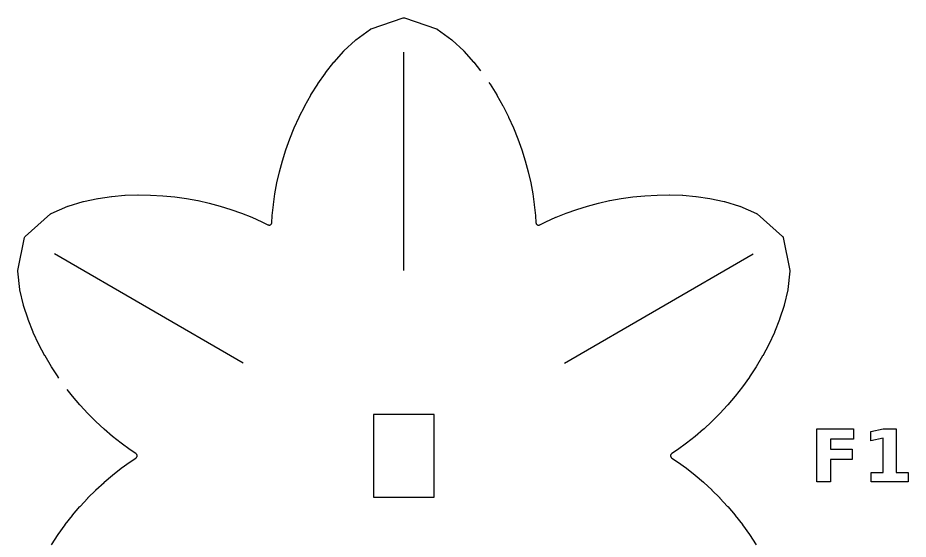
# Model space of a CAD drawing. Header units: millimetres. Extents: x 0 to 300, y 0 to 300.
# Drawn here: x 199.3 to 240.13, y 75.17 to 99.08 of the extents above; entities that cross this region are included whole.
import ezdxf

# ---------------------------------------------------------------- set-up
doc = ezdxf.new("R2010")
doc.units = ezdxf.units.MM
for name, color, linetype in [('CUT', 1, 'CONTINUOUS'), ('ENGRAVE', 5, 'CONTINUOUS'), ('SCORE', 7, 'CONTINUOUS')]:
    doc.layers.add(name, color=color, linetype=linetype)

msp = doc.modelspace()

# ---------------------------------------------------------------- linework, layer by layer
at = {"layer": 'CUT', "color": 1}
for points in [[(201.1822, 82.5628), (201.1504, 82.6072), (201.1471, 82.612), (200.8419, 83.0785), (200.8387, 83.0836), (200.5475, 83.5744), (200.5444, 83.58), (200.269, 84.0978), (200.2659, 84.104), (200.0086, 84.6529), (200.0055, 84.66), (199.7701, 85.2463), (199.767, 85.255), (199.5602, 85.8898), (199.5571, 85.901), (199.3919, 86.6061), (199.3891, 86.6226), (199.2984, 87.4572), (199.2975, 87.4718), (199.2997, 87.4863), (199.6053, 89.0114), (199.6123, 89.0388), (199.6325, 89.0586), (200.8005, 90.0858), (200.812, 90.0949), (200.8251, 90.1015), (201.5932, 90.4402), (201.6089, 90.446), (202.3021, 90.6555), (202.3134, 90.6584), (202.9665, 90.7967), (202.9756, 90.7983), (203.601, 90.8877), (203.6088, 90.8886), (204.2127, 90.9402), (204.2196, 90.9406), (204.8058, 90.9609), (204.8122, 90.961), (205.3828, 90.9543), (205.3889, 90.9541), (205.9455, 90.923), (205.9513, 90.9226), (206.495, 90.8691), (206.5007, 90.8685), (207.0322, 90.7939), (207.0378, 90.793), (207.5577, 90.6984), (207.5632, 90.6973), (208.072, 90.5834), (208.0774, 90.5821), (208.5753, 90.4494), (208.5806, 90.4479), (209.0679, 90.2967), (209.0731, 90.295), (209.5499, 90.1258), (209.5551, 90.1238), (210.0216, 89.9368), (210.0267, 89.9346), (210.4829, 89.7298), (210.488, 89.7274), (210.7646, 89.5895), (210.7776, 89.5838), (210.7893, 89.58), (210.8013, 89.5773), (210.8136, 89.5759), (210.8259, 89.5757), (210.8381, 89.5766), (210.8503, 89.5788), (210.8621, 89.5822), (210.8736, 89.5867), (210.8845, 89.5923), (210.8949, 89.599), (210.9045, 89.6067), (210.9133, 89.6152), (210.9213, 89.6246), (210.9283, 89.6348), (210.9342, 89.6456), (210.9391, 89.6569), (210.9428, 89.6686), (210.9454, 89.6806), (210.9469, 89.6947), (210.9658, 90.0033), (210.9663, 90.0089), (211.017, 90.5064), (211.0177, 90.5119), (211.0889, 91.0094), (211.0898, 91.0149), (211.1817, 91.5124), (211.1828, 91.5178), (211.2956, 92.0154), (211.2969, 92.0207), (211.4309, 92.5183), (211.4325, 92.5236), (211.5882, 93.0212), (211.59, 93.0265), (211.768, 93.5241), (211.77, 93.5293), (211.9713, 94.0269), (211.9735, 94.0321), (212.1991, 94.5298), (212.2016, 94.535), (212.453, 95.0326), (212.4559, 95.0379), (212.7354, 95.5355), (212.7386, 95.541), (213.0493, 96.0384), (213.0532, 96.0442), (213.3998, 96.5414), (213.4045, 96.5477), (213.7946, 97.0447), (213.8005, 97.0517), (214.2469, 97.5482), (214.255, 97.5565), (214.783, 98.0521), (214.7959, 98.0628), (215.4733, 98.5586), (215.4856, 98.5667), (215.4992, 98.5721), (216.9728, 99.07), (217, 99.0775), (217.0272, 99.07), (218.5008, 98.5721), (218.5144, 98.5667), (218.5267, 98.5586), (219.2041, 98.0628), (219.217, 98.0521), (219.745, 97.5565), (219.7531, 97.5482), (220.1995, 97.0517), (220.2054, 97.0447), (220.5194, 96.6447)], [(220.8969, 96.1158), (220.9468, 96.0442), (220.9507, 96.0384), (221.2614, 95.541), (221.2646, 95.5355), (221.5441, 95.0379), (221.547, 95.0326), (221.7984, 94.535), (221.8009, 94.5298), (222.0265, 94.0321), (222.0287, 94.0269), (222.23, 93.5293), (222.232, 93.5241), (222.41, 93.0265), (222.4118, 93.0212), (222.5675, 92.5236), (222.5691, 92.5183), (222.7031, 92.0207), (222.7044, 92.0154), (222.8172, 91.5178), (222.8183, 91.5124), (222.9102, 91.0149), (222.9111, 91.0094), (222.9823, 90.5119), (222.983, 90.5064), (223.0337, 90.0089), (223.0342, 90.0033), (223.0531, 89.6947), (223.0546, 89.6806), (223.0572, 89.6686), (223.0609, 89.6569), (223.0658, 89.6456), (223.0717, 89.6348), (223.0787, 89.6246), (223.0867, 89.6152), (223.0955, 89.6067), (223.1051, 89.599), (223.1155, 89.5923), (223.1264, 89.5867), (223.1379, 89.5822), (223.1497, 89.5788), (223.1619, 89.5766), (223.1741, 89.5757), (223.1864, 89.5759), (223.1987, 89.5773), (223.2107, 89.58), (223.2224, 89.5838), (223.2354, 89.5895), (223.512, 89.7274), (223.5171, 89.7298), (223.9733, 89.9346), (223.9784, 89.9368), (224.4449, 90.1238), (224.4501, 90.1258), (224.9269, 90.295), (224.9321, 90.2967), (225.4194, 90.4479), (225.4247, 90.4494), (225.9226, 90.5821), (225.928, 90.5834), (226.4368, 90.6973), (226.4423, 90.6984), (226.9622, 90.793), (226.9678, 90.7939), (227.4993, 90.8685), (227.505, 90.8691), (228.0487, 90.9226), (228.0545, 90.923), (228.6111, 90.9541), (228.6172, 90.9543), (229.1878, 90.961), (229.1942, 90.9609), (229.7804, 90.9406), (229.7873, 90.9402), (230.3912, 90.8886), (230.399, 90.8877), (231.0244, 90.7983), (231.0335, 90.7967), (231.6866, 90.6584), (231.6979, 90.6555), (232.3911, 90.446), (232.4068, 90.4402), (233.1749, 90.1015), (233.188, 90.0949), (233.1995, 90.0858), (234.3675, 89.0586), (234.3877, 89.0388), (234.3947, 89.0114), (234.7003, 87.4863), (234.7025, 87.4718), (234.7016, 87.4572), (234.6109, 86.6226), (234.6081, 86.6061), (234.4429, 85.901), (234.4398, 85.8898), (234.233, 85.255), (234.2299, 85.2463), (233.9945, 84.66), (233.9914, 84.6529), (233.7341, 84.104), (233.731, 84.0978), (233.4556, 83.58), (233.4525, 83.5744), (233.1613, 83.0836), (233.1581, 83.0785), (232.8529, 82.612), (232.8496, 82.6072), (232.5315, 82.163), (232.5281, 82.1585), (232.1977, 81.7354), (232.1942, 81.731), (231.8523, 81.328), (231.8486, 81.3239), (231.4955, 80.9402), (231.4917, 80.9362), (231.1278, 80.5713), (231.1238, 80.5675), (230.7493, 80.2211), (230.7452, 80.2174), (230.3603, 79.8891), (230.356, 79.8855), (229.9607, 79.5751), (229.9563, 79.5718), (229.5508, 79.2791), (229.5462, 79.2759), (229.2884, 79.1053), (229.277, 79.0969), (229.2679, 79.0886), (229.2596, 79.0795), (229.2522, 79.0697), (229.2458, 79.0591), (229.2406, 79.048), (229.2364, 79.0364), (229.2334, 79.0245), (229.2316, 79.0123), (229.231, 79), (229.2316, 78.9877), (229.2334, 78.9755), (229.2364, 78.9636), (229.2406, 78.952), (229.2458, 78.9409), (229.2522, 78.9303), (229.2596, 78.9205), (229.2679, 78.9114), (229.277, 78.9031), (229.2884, 78.8947), (229.5462, 78.7241), (229.5508, 78.7209), (229.9563, 78.4282), (229.9607, 78.4249), (230.356, 78.1145), (230.3603, 78.1109), (230.7452, 77.7826), (230.7493, 77.7789), (231.1238, 77.4325), (231.1278, 77.4287), (231.4917, 77.0638), (231.4955, 77.0598), (231.8486, 76.6761), (231.8523, 76.672), (232.1942, 76.269), (232.1977, 76.2646), (232.5281, 75.8415), (232.5315, 75.837), (232.8496, 75.3928), (232.8529, 75.388), (233.1581, 74.9215)], [(200.8419, 74.9215), (201.1471, 75.388), (201.1504, 75.3928), (201.4685, 75.837), (201.4719, 75.8415), (201.8023, 76.2646), (201.8058, 76.269), (202.1477, 76.672), (202.1514, 76.6761), (202.5045, 77.0598), (202.5083, 77.0638), (202.8722, 77.4287), (202.8762, 77.4325), (203.2507, 77.7789), (203.2548, 77.7826), (203.6397, 78.1109), (203.644, 78.1145), (204.0393, 78.4249), (204.0437, 78.4282), (204.4492, 78.7209), (204.4538, 78.7241), (204.7116, 78.8947), (204.723, 78.9031), (204.7321, 78.9114), (204.7404, 78.9205), (204.7478, 78.9303), (204.7542, 78.9409), (204.7594, 78.952), (204.7636, 78.9636), (204.7666, 78.9755), (204.7684, 78.9877), (204.769, 79), (204.7684, 79.0123), (204.7666, 79.0245), (204.7636, 79.0364), (204.7594, 79.048), (204.7542, 79.0591), (204.7478, 79.0697), (204.7404, 79.0795), (204.7321, 79.0886), (204.723, 79.0969), (204.7116, 79.1053), (204.4538, 79.2759), (204.4492, 79.2791), (204.0437, 79.5718), (204.0393, 79.5751), (203.644, 79.8855), (203.6397, 79.8891), (203.2548, 80.2174), (203.2507, 80.2211), (202.8762, 80.5675), (202.8722, 80.5713), (202.5083, 80.9362), (202.5045, 80.9402), (202.1514, 81.3239), (202.1477, 81.328), (201.8058, 81.731), (201.8023, 81.7354), (201.5658, 82.0382)]]:
    msp.add_lwpolyline(points, dxfattribs=at)
msp.add_lwpolyline([(218.395, 80.895), (215.605, 80.895), (215.605, 77.105), (218.395, 77.105), (218.395, 80.895)], close=True, dxfattribs=at)
at = {"layer": 'ENGRAVE', "color": 5}
for points in [[(237.6242, 80.23), (237.6242, 79.7564), (236.5598, 79.7564), (236.5598, 79.3039), (237.5607, 79.3039), (237.5607, 78.8303), (236.5598, 78.8303), (236.5598, 77.8), (235.9331, 77.8), (235.9331, 80.23), (237.6242, 80.23)], [(238.9815, 78.2329), (238.9815, 79.8036), (238.4135, 79.6864), (238.4135, 80.1128), (238.9782, 80.23), (239.5739, 80.23), (239.5739, 78.2329), (240.1273, 78.2329), (240.1273, 77.8), (238.4281, 77.8), (238.4281, 78.2329), (238.9815, 78.2329)]]:
    msp.add_lwpolyline(points, close=True, dxfattribs=at)
at = {"layer": 'SCORE', "color": 7}
for points in [[(217, 87.5), (217, 97.5)], [(209.6388, 83.25), (200.9785, 88.25)], [(224.3612, 83.25), (233.0215, 88.25)]]:
    msp.add_lwpolyline(points, dxfattribs=at)

doc.saveas('drawing.dxf')
